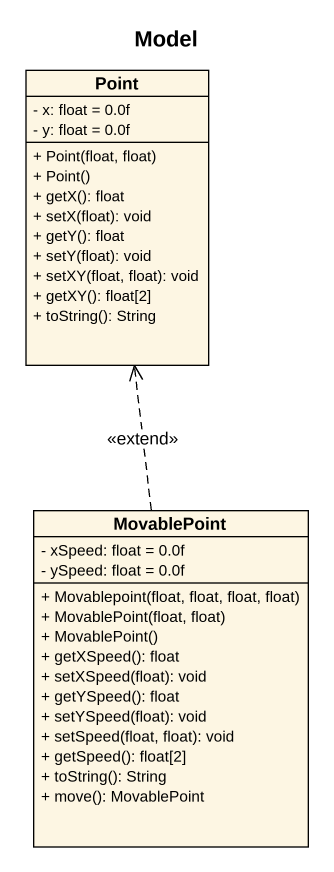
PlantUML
@startuml
title Model
hide circle
hide empty members
skinparam classAttributeIconSize 0
class Point {
  - x: float = 0.0f
  - y: float = 0.0f
  + Point(float, float)
  + Point()
  + getX(): float
  + setX(float): void
  + getY(): float
  + setY(float): void
  + setXY(float, float): void
  + getXY(): float[2]
  + toString(): String
}
class MovablePoint {
  - xSpeed: float = 0.0f
  - ySpeed: float = 0.0f
  + Movablepoint(float, float, float, float)
  + MovablePoint(float, float)
  + MovablePoint()
  + getXSpeed(): float
  + setXSpeed(float): void
  + getYSpeed(): float
  + setYSpeed(float): void
  + setSpeed(float, float): void
  + getSpeed(): float[2]
  + toString(): String
  + move(): MovablePoint
}
MovablePoint .up.> Point : <<extend>>
@enduml
